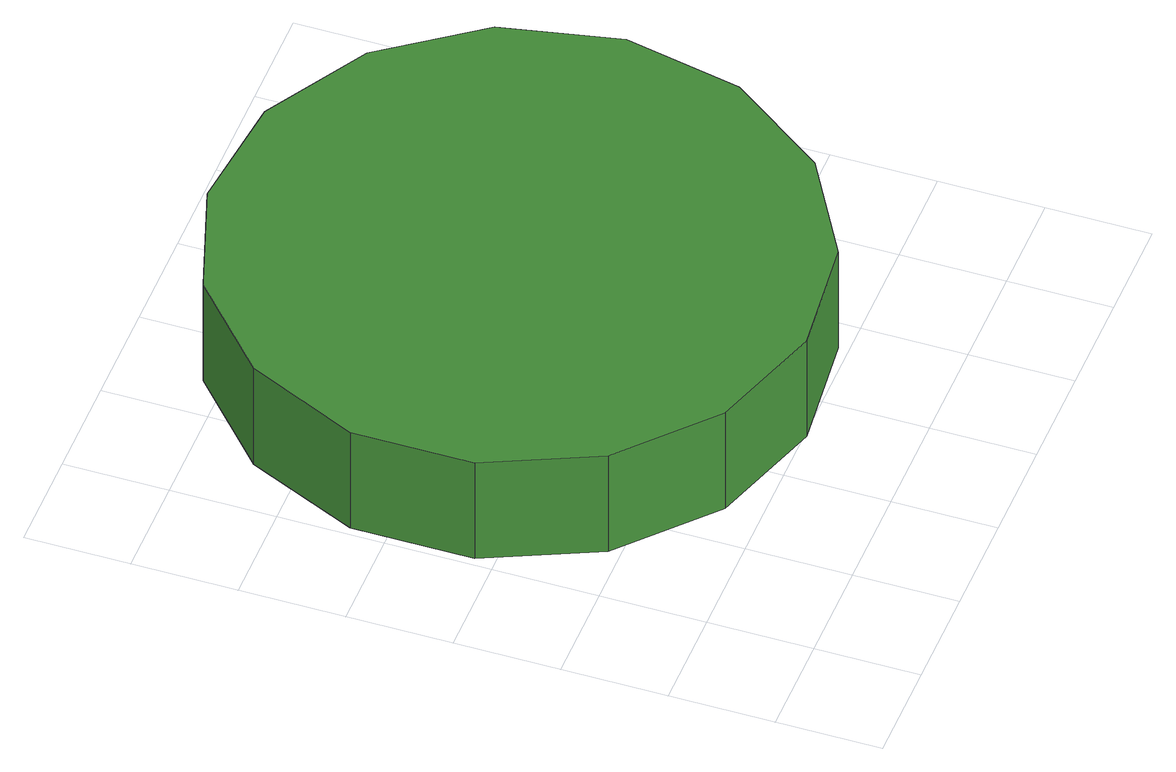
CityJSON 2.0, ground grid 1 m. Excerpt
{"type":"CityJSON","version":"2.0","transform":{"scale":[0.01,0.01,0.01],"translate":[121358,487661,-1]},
"CityObjects":{
"tree1":{"type":"SolitaryVegetationObject","attributes":{"function":"something"},"geometry":[{"type":"MultiSurface","lod":"1","boundaries":[[[0,1,2,3,4,5,6,7,8,9,10,11,12,13,14]],[[15,16,17,18,19,20,21,22,23,24,25,26,27,28,29]],[[0,29,28,1]],[[1,28,27,2]],[[2,27,26,3]],[[3,26,25,4]],[[4,25,24,5]],[[5,24,23,6]],[[6,23,22,7]],[[7,22,21,8]],[[8,21,20,9]],[[9,20,19,10]],[[10,19,18,11]],[[11,18,17,12]],[[12,17,16,13]],[[13,16,15,14]],[[14,15,29,0]]]}]}
},
"vertices":[
[564,377,192],[540,491,192],[471,585,192],[370,644,192],[254,656,192],[143,620,192],[57,542,192],[9,435,192],[9,319,192],[57,212,192],[143,134,192],[254,98,192],[370,110,192],[471,168,192],[540,263,192],[540,263,77],[471,168,77],[370,110,77],[254,98,77],[143,134,77],[57,212,77],[9,319,77],[9,435,77],[57,542,77],[143,620,77],[254,656,77],[370,644,77],[471,585,77],[540,491,77],[564,377,77]
]}
